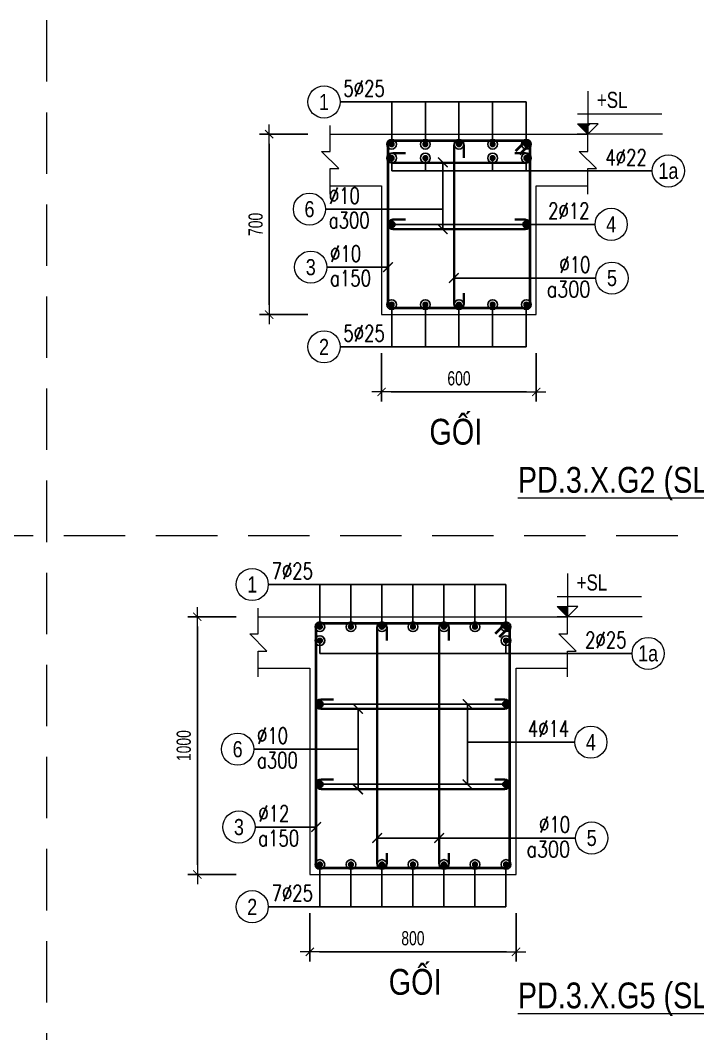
# Model space of a CAD drawing. Header units: millimetres. Extents: x 0 to 264070, y -218202 to 27271.
# Drawn here: x 230136 to 232764, y -191080 to -187149 of the extents above; entities that cross this region are included whole.
import ezdxf
from ezdxf.enums import TextEntityAlignment as Align

# ---------------------------------------------------------------- set-up
doc = ezdxf.new("R2010")
doc.units = ezdxf.units.MM
doc.header["$PDMODE"] = 3
doc.linetypes.add('HIDDEN2', pattern=[4.762499999999999, 3.175, -1.5875])
doc.layers.get('0').update_dxf_attribs({"lineweight": 20})
doc.layers.get('Defpoints').update_dxf_attribs({"color": 151, "lineweight": 9})
for name, color, linetype, lineweight in [('NDC_S_ANNO', 7, 'Continuous', 20), ('NDC_S_CONTINUOUS', 3, 'Continuous', 20), ('NDC_S_DIM', 1, 'Continuous', 15), ('NDC_S_HIDDEN', 8, 'HIDDEN2', 13), ('NDC_S_REBAR', 4, 'Continuous', 35), ('NDC_S_STIRRUP', 4, 'Continuous', 40), ('NDC_S_TEXT SYMBOL', 7, 'Continuous', 20), ('NDC_S_THIN LINE', 8, 'Continuous', 9), ('NDC_S_VN TEXT', 7, 'Continuous', 20)]:
    doc.layers.add(name, color=color, linetype=linetype, lineweight=lineweight)
doc.styles.add('ARIAL', font='arial.ttf', dxfattribs={"width": 0.8})
doc.styles.add('NDC_ANNO', font='', dxfattribs={"width": 0.8})
doc.styles.add('NDC_DIM', font='', dxfattribs={"width": 0.75})
doc.styles.add('NDC_EN TXT', font='romans.shx', dxfattribs={"width": 0.8})
doc.styles.get('NDC_ANNO').set_extended_font_data('Dotum')
doc.styles.get('NDC_DIM').set_extended_font_data('Dotum')
doc.dimstyles.new('NDC_dim_25', dxfattribs={"dimscale": 25, "dimtxt": 2.2, "dimasz": 1.5, "dimexe": 1.5, "dimexo": 2.5, "dimgap": 1, "dimtad": 1, "dimdec": 0, "dimzin": 0, "dimdsep": 46, "dimtxsty": 'NDC_DIM', "dimblk": 'DIMMARK', "dimcen": 0.09, "dimdle": 1.2, "dimclrd": 1, "dimclre": 1, "dimclrt": 3, "dimadec": 0, "dimazin": 0, "dimtfac": 1, "dimtdec": 0, "dimtix": 1, "dimtofl": 0, "dimtmove": 0, "dimatfit": 3, "dimfxl": 6, "dimfxlon": 1, "dimtolj": 1, "dimtzin": 0, "dimarcsym": 0})

# ---------------------------------------------------------------- blocks, each defined once
blk = doc.blocks.new('DIMMARK')
at = {"layer": 'NDC_S_DIM', "color": 1}
blk.add_line((-1.5, 0), (1, 0), dxfattribs=at)
at = {"layer": 'NDC_S_DIM', "color": 2, "const_width": 0.1}
blk.add_lwpolyline([(-0.4242640687119285, -0.4242640687119285), (0.4242640687119285, 0.4242640687119285)], dxfattribs=at)
blk = doc.blocks.new('kata_block_THEP')
at = {"layer": 'NDC_S_REBAR', "color": 0}
for p, q in [((-0.5, 0), (0.5, 0)), ((-0.3535533905960619, 0.353553390592424), (0.3535533905960619, -0.353553390592424)), ((0.3535533905960619, 0.353553390592424), (-0.3535533905960619, -0.353553390592424)), ((0, 0.5), (0, -0.5))]:
    blk.add_line(p, q, dxfattribs=at)
at = {"layer": 'NDC_S_REBAR', "color": 0, "const_width": 0.08333333333333334}
blk.add_lwpolyline([(-0.5, -1.818989403545856e-12, 1), (0.5000000000145519, -1.818989403545856e-12, 1), (-0.5, -1.818989403545856e-12, 1)], format="xyb", dxfattribs=at)
blk = doc.blocks.new('kata_block_TD')
at = {"color": 6, "linetype": 'ByBlock', "lineweight": -2, "style": 'ARIAL', "width": 0.8}
blk.add_attdef('SECTDET2', text='', height=5, dxfattribs=at).set_placement((0, 7.970649532882817), align=Align.CENTER)
at = {"color": 0, "linetype": 'ByBlock', "lineweight": -2, "style": 'ARIAL', "width": 0.8}
blk.add_attdef('SECTDET1', text='', height=5, dxfattribs=at).set_placement((0, 1.470649532882817), align=Align.CENTER)
at = {"color": 3, "lineweight": 25, "style": 'ARIAL', "width": 0.8}
blk.add_attdef('SSCALE', text='', height=2.5, dxfattribs=at).set_placement((0, -3.998868953555331), align=Align.CENTER)
blk = doc.blocks.new('kata_block_CT')
at = {"layer": 'NDC_S_ANNO'}
blk.add_hatch(color=3, dxfattribs=at).paths.add_polyline_path([(0, 1.596954857557648), (-1.612010908633238, 1.596954857557648), (0, 0)])
at = {"layer": 'NDC_S_ANNO', "ltscale": 50}
h = blk.add_hatch(dxfattribs=at)
h.set_pattern_fill('ANSI31', color=256, scale=1.406250541793835, style=0)
h.set_pattern_definition([(45.00000000000001, (0, 5.456968210637569e-12), (-3.157122508925224, 3.157122508925225), [])])
h.paths.add_polyline_path([(0, 1.596954857557648), (0, 0), (1.612010908924276, 1.596954857557648)])
for p, q in [((-1.592704896858777, 3.140833880479477), (11.46947077315417, 3.140833880479477)), ((11.56125648126181, 5.456968210637569e-12), (-1.63869572513795, 5.456968210637569e-12))]:
    blk.add_line(p, q, dxfattribs=at)
for points in [[(0, 6.69495074864426), (0, 0)], [(0, 0), (-1.612010908924276, 1.596954857557648), (0, 1.596954857557648)], [(0, 0), (1.612010908924276, 1.596954857557648), (0, 1.596954857557648)]]:
    blk.add_lwpolyline(points, dxfattribs=at)
at = {"layer": 'NDC_S_ANNO', "color": 8, "ltscale": 50}
blk.add_lwpolyline([(0, 0), (-1.612010908633238, 1.596954857557648), (0, 1.596954857557648)], dxfattribs=at)
at = {"layer": 'NDC_S_TEXT SYMBOL', "color": 3, "style": 'NDC_ANNO', "width": 0.8}
blk.add_attdef('CT', (1.409564409346785, 4.068271311703938), '', height=2.5, dxfattribs=at)
blk = doc.blocks.new('*D579')
at = {"layer": 'Defpoints', "color": 0, "transparency": 16777216}
for p in [(231537.9293393183, -188290.9016911174), (232137.9293393183, -188290.9016911174), (232137.9293393183, -188590.9016911174)]:
    blk.add_point(p, dxfattribs=at)
at = {"layer": 'NDC_S_DIM', "color": 1, "lineweight": -2, "transparency": 16777216}
for p, q in [((231537.9293393183, -188440.9016911174), (231537.9293393183, -188628.4016911174)), ((232137.9293393183, -188440.9016911174), (232137.9293393183, -188628.4016911174)), ((231575.4293393183, -188590.9016911174), (232100.4293393183, -188590.9016911174))]:
    blk.add_line(p, q, dxfattribs=at)
at = {"layer": 'NDC_S_DIM', "color": 1, "lineweight": -2, "transparency": 16777216, "xscale": 37.5, "yscale": 37.5, "zscale": 37.5, "rotation": 180}
blk.add_blockref('DIMMARK', (231537.9293393183, -188590.9016911174), dxfattribs=at)
at = {"layer": 'NDC_S_DIM', "color": 1, "lineweight": -2, "transparency": 16777216, "xscale": 37.5, "yscale": 37.5, "zscale": 37.5}
blk.add_blockref('DIMMARK', (232137.9293393183, -188590.9016911174), dxfattribs=at)
at = {"layer": 'NDC_S_DIM', "color": 3, "transparency": 16777216, "insert": (231837.9293393183, -188538.4016911174), "char_height": 55.00000000000001, "attachment_point": 5, "style": 'NDC_DIM'}
blk.add_mtext('\\A1;600', dxfattribs=at)
blk = doc.blocks.new('*D580')
at = {"layer": 'Defpoints', "color": 0, "transparency": 16777216}
for p in [(231607.6024638626, -187590.9016911174), (231101.6024638626, -188290.9016911174), (231607.6024638626, -188290.9016911174)]:
    blk.add_point(p, dxfattribs=at)
at = {"layer": 'NDC_S_DIM', "color": 1, "lineweight": -2, "transparency": 16777216}
for p, q in [((231251.6024638626, -187590.9016911174), (231064.1024638626, -187590.9016911174)), ((231101.6024638626, -187628.4016911174), (231101.6024638626, -188253.4016911174)), ((231251.6024638626, -188290.9016911174), (231064.1024638626, -188290.9016911174))]:
    blk.add_line(p, q, dxfattribs=at)
at = {"layer": 'NDC_S_DIM', "color": 1, "lineweight": -2, "transparency": 16777216, "xscale": 37.5, "yscale": 37.5, "zscale": 37.5}
for p, rotation in [((231101.6024638626, -187590.9016911174), 90), ((231101.6024638626, -188290.9016911174), 270)]:
    blk.add_blockref('DIMMARK', p, dxfattribs=dict(at, rotation=rotation))
at = {"layer": 'NDC_S_DIM', "color": 3, "transparency": 16777216, "insert": (231049.1024638627, -187940.9016911174), "char_height": 55.00000000000001, "attachment_point": 5, "rotation": 90, "style": 'NDC_DIM'}
blk.add_mtext('\\A1;700', dxfattribs=at)
blk = doc.blocks.new('*U240')
blk.add_circle((-2.5, 0), 2.5)
at = {"layer": 'NDC_S_VN TEXT', "color": 3, "style": 'NDC_EN TXT', "width": 0.75}
blk.add_attdef('DK1', (0.5, 0.8455043070534884), '', height=2.5, dxfattribs=at)
at = {"layer": 'NDC_S_VN TEXT', "color": 7, "style": 'ARIAL', "width": 0.8}
blk.add_attdef('SH2', text='', height=2.5, dxfattribs=at).set_placement((-2.5, 0), align=Align.MIDDLE)
blk = doc.blocks.new('*U241')
blk.add_circle((-2.5, 0), 2.5)
at = {"layer": 'NDC_S_VN TEXT', "color": 3, "style": 'NDC_EN TXT', "width": 0.75}
for tag, p in [('DK1', (0.5, 0.8455043070534884)), ('KC1', (0.5, -2.972544307831413))]:
    blk.add_attdef(tag, p, '', height=2.5, dxfattribs=at)
at = {"layer": 'NDC_S_VN TEXT', "color": 7, "style": 'ARIAL', "width": 0.8}
blk.add_attdef('SH2', text='', height=2.5, dxfattribs=at).set_placement((-2.5, 0), align=Align.MIDDLE)
blk = doc.blocks.new('*U239')
blk.add_circle((2.5, 0), 2.5)
at = {"layer": 'NDC_S_VN TEXT', "color": 3, "style": 'NDC_EN TXT', "width": 0.75}
blk.add_attdef('DK2', text='', height=2.5, dxfattribs=at).set_placement((-0.85, 0.8455043070534884), align=Align.RIGHT)
at = {"layer": 'NDC_S_VN TEXT', "color": 7, "style": 'ARIAL', "width": 0.8}
blk.add_attdef('SH3', text='', height=2.5, dxfattribs=at).set_placement((2.5, 0), align=Align.MIDDLE)
blk = doc.blocks.new('*U321')
blk.add_circle((2.5, 0), 2.5)
at = {"layer": 'NDC_S_VN TEXT', "color": 3, "style": 'NDC_EN TXT'}
for tag, width, p in [('DK2', 0.75, (-0.85, 0.8455043070534884)), ('KC2', 0.8, (-0.85, -2.972544307831413))]:
    blk.add_attdef(tag, text='', height=2.5, dxfattribs=dict(at, width=width)).set_placement(p, align=Align.RIGHT)
at = {"layer": 'NDC_S_VN TEXT', "color": 7, "style": 'ARIAL', "width": 0.8}
blk.add_attdef('SH3', text='', height=2.5, dxfattribs=at).set_placement((2.5, 0), align=Align.MIDDLE)
blk = doc.blocks.new('*D758')
at = {"layer": 'Defpoints', "color": 0, "transparency": 16777216}
for p in [(231259.2340286625, -190462.8896766209), (232059.2340286625, -190462.8896766209), (232059.2340286625, -190762.8896766209)]:
    blk.add_point(p, dxfattribs=at)
at = {"layer": 'NDC_S_DIM', "color": 1, "lineweight": -2, "transparency": 16777216}
for p, q in [((231259.2340286625, -190612.8896766209), (231259.2340286625, -190800.3896766209)), ((232059.2340286625, -190612.8896766209), (232059.2340286625, -190800.3896766209)), ((231296.7340286625, -190762.8896766209), (232021.7340286625, -190762.8896766209))]:
    blk.add_line(p, q, dxfattribs=at)
at = {"layer": 'NDC_S_DIM', "color": 1, "lineweight": -2, "transparency": 16777216, "xscale": 37.5, "yscale": 37.5, "zscale": 37.5, "rotation": 180}
blk.add_blockref('DIMMARK', (231259.2340286625, -190762.8896766209), dxfattribs=at)
at = {"layer": 'NDC_S_DIM', "color": 1, "lineweight": -2, "transparency": 16777216, "xscale": 37.5, "yscale": 37.5, "zscale": 37.5}
blk.add_blockref('DIMMARK', (232059.2340286625, -190762.8896766209), dxfattribs=at)
at = {"layer": 'NDC_S_DIM', "color": 3, "transparency": 16777216, "insert": (231659.2340286625, -190710.3896766209), "char_height": 55.00000000000001, "attachment_point": 5, "style": 'NDC_DIM'}
blk.add_mtext('\\A1;800', dxfattribs=at)
blk = doc.blocks.new('*D759')
at = {"layer": 'Defpoints', "color": 0, "transparency": 16777216}
for p in [(231328.9071532068, -189462.8896766209), (230822.9071532069, -190462.8896766209), (231328.9071532068, -190462.8896766209)]:
    blk.add_point(p, dxfattribs=at)
at = {"layer": 'NDC_S_DIM', "color": 1, "lineweight": -2, "transparency": 16777216}
for p, q in [((230972.9071532069, -189462.8896766209), (230785.4071532069, -189462.8896766209)), ((230822.9071532069, -189500.3896766209), (230822.9071532069, -190425.3896766209)), ((230972.9071532069, -190462.8896766209), (230785.4071532069, -190462.8896766209))]:
    blk.add_line(p, q, dxfattribs=at)
at = {"layer": 'NDC_S_DIM', "color": 1, "lineweight": -2, "transparency": 16777216, "xscale": 37.5, "yscale": 37.5, "zscale": 37.5}
for p, rotation in [((230822.9071532069, -189462.8896766209), 90), ((230822.9071532069, -190462.8896766209), 270)]:
    blk.add_blockref('DIMMARK', p, dxfattribs=dict(at, rotation=rotation))
at = {"layer": 'NDC_S_DIM', "color": 3, "transparency": 16777216, "insert": (230770.4071532069, -189962.8896766208), "char_height": 55.00000000000001, "attachment_point": 5, "rotation": 90, "style": 'NDC_DIM'}
blk.add_mtext('\\A1;1000', dxfattribs=at)

msp = doc.modelspace()

# ---------------------------------------------------------------- linework, layer by layer
at = {"layer": 'NDC_S_CONTINUOUS'}
for points in [[(231337.9293393183, -187590.9016911174), (231537.9293393183, -187590.9016911174), (231537.9293393183, -187590.9016911174), (232137.9293393183, -187590.9016911174), (232137.9293393183, -187590.9016911174), (232337.9293393183, -187590.9016911174)], [(231337.9293393183, -187790.9016911174), (231537.9293393183, -187790.9016911174), (231537.9293393183, -188290.9016911174), (232137.9293393183, -188290.9016911174), (232137.9293393183, -187790.9016911174), (232337.9293393183, -187790.9016911174)], [(231059.2340286626, -189462.8896766209), (231259.2340286625, -189462.8896766209), (231259.2340286625, -189462.8896766209), (232059.2340286625, -189462.8896766209), (232059.2340286625, -189462.8896766209), (232259.2340286625, -189462.8896766209)], [(231059.2340286626, -189662.8896766209), (231259.2340286625, -189662.8896766209), (231259.2340286625, -190462.8896766209), (232059.2340286625, -190462.8896766209), (232059.2340286625, -189662.8896766209), (232259.2340286625, -189662.8896766209)]]:
    msp.add_lwpolyline(points, dxfattribs=at)
at = {"layer": 'NDC_S_DIM'}
for centre in [(231576.9293393183, -187683.4016911174), (231707.4293393183, -187683.4016911174), (231968.4293393183, -187683.4016911174), (232098.9293393183, -187683.4016911174), (231298.2340286625, -189555.3896766209), (232020.2340286625, -189555.3896766209)]:
    msp.add_circle(centre, 18.82654195789014, dxfattribs=at)
at = {"layer": 'NDC_S_HIDDEN', "ltscale": 75}
for p, q in [((230237.4073617181, -187149.0592886469), (230237.4073617181, -199149.0592886331)), ((243044.9620485608, -189149.0592886446), (225114.385486981, -189149.0592886446))]:
    msp.add_line(p, q, dxfattribs=at)
at = {"layer": 'NDC_S_REBAR'}
for points in [[(231856.2993814124, -187683.2463810507), (231856.2993814124, -187634.3332112409, 0.9999999999999999), (231819.4353814124, -187634.3332112409), (231819.4353814124, -188247.4696911174, 0.9999999999999999), (231856.2993814124, -188247.4696911174), (231856.2993814124, -188208.2128001085, -0.414213562)], [(231630.2745091282, -187664.9696911174), (231581.3613393183, -187664.9696911174, 0.9999999999999999), (231581.3613393183, -187701.8336911175), (232094.4973393183, -187701.8336911175, 0.9999999999999999), (232094.4973393183, -187664.9696911174), (232055.2404483095, -187664.9696911174, -0.414213562)], [(231630.2745091282, -187922.4696911174), (231581.3613393183, -187922.4696911174, 0.9999999999999999), (231581.3613393183, -187959.3336911175), (232094.4973393183, -187959.3336911175, 0.9999999999999999), (232094.4973393183, -187922.4696911174), (232055.2404483095, -187922.4696911174, -0.414213562)], [(231557.4656988599, -189555.2343665542), (231557.4656988599, -189506.3211967443, 0.9999999999999999), (231520.6016988598, -189506.3211967443), (231520.6016988598, -190419.4576766208, 0.9999999999999999), (231557.4656988599, -190419.4576766208), (231557.4656988599, -190380.200785612, -0.414213562)], [(231798.2761956263, -189555.2343665542), (231798.2761956263, -189506.3211967443, 0.9999999999999999), (231761.4121956262, -189506.3211967443), (231761.4121956262, -190419.4576766208, 0.9999999999999999), (231798.2761956263, -190419.4576766208), (231798.2761956263, -190380.200785612, -0.414213562)], [(231351.5791984724, -189783.4576766209), (231302.6660286626, -189783.4576766209, 0.9999999999999999), (231302.6660286626, -189820.3216766209), (232015.8020286625, -189820.3216766209, 0.9999999999999999), (232015.8020286625, -189783.4576766209), (231976.5451376537, -189783.4576766209, -0.414213562)], [(231351.5791984724, -190094.4576766209), (231302.6660286626, -190094.4576766209, 0.9999999999999999), (231302.6660286626, -190131.3216766209), (232015.8020286625, -190131.3216766209, 0.9999999999999999), (232015.8020286625, -190094.4576766209), (231976.5451376537, -190094.4576766209, -0.414213562)]]:
    msp.add_lwpolyline(points, format="xyb", dxfattribs=at)
at = {"layer": 'NDC_S_STIRRUP'}
for points in [[(232058.9293393183, -187655.9016911174), (232098.9293393183, -187615.9016911174, -0.414213562), (232112.9293393183, -187629.9016911174), (232112.9293393183, -188251.9016911174, -0.414213562), (232098.9293393183, -188265.9016911174), (231576.9293393183, -188265.9016911174, -0.414213562), (231562.9293393183, -188251.9016911174), (231562.9293393183, -187629.9016911174, -0.414213562), (231576.9293393183, -187615.9016911174), (232098.9293393183, -187615.9016911174, -0.414213562), (232112.9293393183, -187629.9016911174), (232072.9293393183, -187669.9016911174)], [(231980.2340286625, -189527.8896766209), (232020.2340286625, -189487.8896766209, -0.414213562), (232034.2340286625, -189501.8896766209), (232034.2340286625, -190423.8896766209, -0.414213562), (232020.2340286625, -190437.8896766209), (231298.2340286625, -190437.8896766209, -0.414213562), (231284.2340286625, -190423.8896766209), (231284.2340286625, -189501.8896766209, -0.414213562), (231298.2340286625, -189487.8896766209), (232020.2340286625, -189487.8896766209, -0.414213562), (232034.2340286625, -189501.8896766209), (231994.2340286625, -189541.8896766209)]]:
    msp.add_lwpolyline(points, format="xyb", dxfattribs=at)
at = {"layer": 'NDC_S_THIN LINE'}
for points in [[(231337.9293393183, -187824.2350244508), (231337.9293393183, -187724.2350244508), (231371.2626726516, -187724.2350244508), (231304.596005985, -187657.5683577841), (231337.9293393183, -187657.5683577841), (231337.9293393183, -187557.5683577841)], [(232337.9293393183, -187824.2350244508), (232337.9293393183, -187724.2350244508), (232371.2626726516, -187724.2350244508), (232304.596005985, -187657.5683577841), (232337.9293393183, -187657.5683577841), (232337.9293393183, -187557.5683577841)], [(231059.2340286626, -189696.2230099542), (231059.2340286626, -189596.2230099542), (231092.5673619959, -189596.2230099542), (231025.9006953292, -189529.5563432875), (231059.2340286626, -189529.5563432875), (231059.2340286626, -189429.5563432875)], [(232259.2340286625, -189696.2230099542), (232259.2340286625, -189596.2230099542), (232292.5673619959, -189596.2230099542), (232225.9006953293, -189529.5563432875), (232259.2340286626, -189529.5563432875), (232259.2340286626, -189429.5563432875)]]:
    msp.add_lwpolyline(points, dxfattribs=at)

# ---------------------------------------------------------------- block references
at = {"layer": 'NDC_S_REBAR', "color": 3, "xscale": 22, "yscale": 22, "zscale": 22}
for p in [(231576.9293393183, -187629.9016911174), (231576.9293393183, -187683.4016911174), (231576.9293393183, -187940.9016911174), (231576.9293393183, -188251.9016911174)]:
    msp.add_blockref('kata_block_THEP', p, dxfattribs=at)
at = {"layer": 'NDC_S_REBAR', "xscale": 22, "yscale": 22, "zscale": 22}
for p in [(231707.4293393183, -187629.9016911174), (231837.9293393183, -187629.9016911174), (231968.4293393183, -187629.9016911174), (232098.9293393183, -187629.9016911174), (231707.4293393183, -187683.4016911174), (231968.4293393183, -187683.4016911174), (232098.9293393183, -187683.4016911174), (232098.9293393183, -187940.9016911174), (231707.4293393183, -188251.9016911174), (231837.9293393183, -188251.9016911174), (231968.4293393183, -188251.9016911174), (232098.9293393183, -188251.9016911174), (231298.2340286625, -189501.8896766209), (231418.5673619959, -189501.8896766209), (231538.9006953292, -189501.8896766209), (231659.2340286625, -189501.8896766209), (231779.5673619959, -189501.8896766209), (231899.9006953292, -189501.8896766209), (232020.2340286625, -189501.8896766209), (231298.2340286625, -189555.3896766209), (232020.2340286625, -189555.3896766209), (231298.2340286625, -189801.8896766209), (232020.2340286625, -189801.8896766209), (231298.2340286625, -190112.8896766209), (232020.2340286625, -190112.8896766209), (231298.2340286625, -190423.8896766209), (231418.5673619959, -190423.8896766209), (231538.9006953292, -190423.8896766209), (231659.2340286625, -190423.8896766209), (231779.5673619959, -190423.8896766209), (231899.9006953292, -190423.8896766209), (232020.2340286625, -190423.8896766209)]:
    msp.add_blockref('kata_block_THEP', p, dxfattribs=at)
at = {"layer": 'NDC_S_THIN LINE', "xscale": 25, "yscale": 25, "zscale": 25}
for name, p, values in [('*U240', (231376.9293393183, -187465.9016911174), {'SH2': '1', 'DK1': '5%%c25'}), ('*U239', (232587.9293393183, -187733.4016911174), {'SH3': '1a', 'DK2': '4%%c22'}), ('*U241', (231320.4293393183, -187881.7786144141), {'SH2': '6', 'DK1': '%%c10', 'KC1': 'a300'}), ('*U239', (232365.8195831159, -187940.9016911174), {'SH3': '4', 'DK2': '2%%c12'}), ('*U241', (231325.4293393183, -188106.722361727), {'SH2': '3', 'DK1': '%%c10', 'KC1': 'a150'}), ('*U321', (232368.9855381825, -188149.3688192967), {'SH3': '5', 'DK2': '%%c10', 'KC2': 'a300'}), ('*U240', (231376.9293393183, -188415.9016911174), {'SH2': '2', 'DK1': '5%%c25'}), ('*U240', (231098.2340286625, -189337.8896766209), {'SH2': '1', 'DK1': '7%%c25'}), ('*U239', (232509.2340286625, -189605.3896766209), {'SH3': '1a', 'DK2': '2%%c25'}), ('*U239', (232287.1242724601, -189949.488195111), {'SH3': '4', 'DK2': '4%%c14'}), ('*U241', (231041.7340286624, -189976.6056766209), {'SH2': '6', 'DK1': '%%c10', 'KC1': 'a300'}), ('*U241', (231046.7340286626, -190278.7103472304), {'SH2': '3', 'DK1': '%%c12', 'KC1': 'a150'}), ('*U321', (232290.2902275268, -190321.3568048002), {'SH3': '5', 'DK2': '%%c10', 'KC2': 'a300'}), ('*U240', (231098.2340286625, -190587.8896766209), {'SH2': '2', 'DK1': '7%%c25'})]:
    msp.add_blockref(name, p, dxfattribs=at).add_auto_attribs(values)
at = {"layer": 'NDC_S_VN TEXT', "xscale": 25, "yscale": 25, "zscale": 25}
for p in [(232337.9293393183, -187590.9016911174), (232259.2340286625, -189462.8896766209)]:
    msp.add_blockref('kata_block_CT', p, dxfattribs=at).add_auto_attribs({'CT': '+SL'})
at = {"layer": 'NDC_S_VN TEXT'}
ref = msp.add_blockref('kata_block_TD', (231825.6645261513, -188824.5393466092), dxfattribs=dict(at, xscale=20, yscale=20, zscale=20))
ref.add_attrib('SECTDET1', 'GỐI', dxfattribs={"layer": '0', "color": 0, "linetype": 'ByBlock', "lineweight": -2, "height": 100, "style": 'ARIAL', "width": 0.8}).set_placement((231825.6645261513, -188795.1263559515), align=Align.CENTER)
ref = msp.add_blockref('kata_block_TD', (232768.2449502305, -189011.2388632002), dxfattribs=dict(at, xscale=20, yscale=20, zscale=20))
ref.add_attrib('SECTDET1', '%%uPD.3.X.G2 (SL=1; L=33750)', dxfattribs={"layer": '0', "color": 0, "linetype": 'ByBlock', "lineweight": -2, "height": 100, "style": 'ARIAL', "width": 0.8}).set_placement((232768.2449502305, -188981.8258725425), align=Align.CENTER)
ref = msp.add_blockref('kata_block_TD', (231667.7288030522, -190958.7229881389), dxfattribs=dict(at, xscale=20, yscale=20, zscale=20))
ref.add_attrib('SECTDET1', 'GỐI', dxfattribs={"layer": '0', "color": 0, "linetype": 'ByBlock', "lineweight": -2, "height": 100, "style": 'ARIAL', "width": 0.8}).set_placement((231667.7288030522, -190929.3099974813), align=Align.CENTER)
ref = msp.add_blockref('kata_block_TD', (232768.2449502304, -191011.2388631979), dxfattribs=dict(at, xscale=20, yscale=20, zscale=20))
ref.add_attrib('SECTDET1', '%%uPD.3.X.G5 (SL=1; L=22070)', dxfattribs={"layer": '0', "color": 0, "linetype": 'ByBlock', "lineweight": -2, "height": 100, "style": 'ARIAL', "width": 0.8}).set_placement((232768.2449502304, -190981.8258725402), align=Align.CENTER)

# ---------------------------------------------------------------- dimensions: what is measured, and where the dimension line sits
at = {"layer": 'NDC_S_DIM'}
for base, p1, p2, picture, middle in [((231101.6024638626, -188290.9016911174), (231607.6024638626, -187590.9016911174), (231607.6024638626, -188290.9016911174), '*D580', (231049.1024638627, -187940.9016911174)), ((230822.9071532069, -190462.8896766209), (231328.9071532068, -189462.8896766209), (231328.9071532068, -190462.8896766209), '*D759', (230770.4071532069, -189962.8896766208))]:
    dim = msp.add_linear_dim(base=base, p1=p1, p2=p2, angle=270, dimstyle='NDC_dim_25', dxfattribs=at)
    dim.commit()
    dim.dimension.update_dxf_attribs({"geometry": picture, "text_midpoint": middle})
for base, p1, p2, picture, middle in [((232137.9293393183, -188590.9016911174), (231537.9293393183, -188290.9016911174), (232137.9293393183, -188290.9016911174), '*D579', (231837.9293393183, -188538.4016911174)), ((232059.2340286625, -190762.8896766209), (231259.2340286625, -190462.8896766209), (232059.2340286625, -190462.8896766209), '*D758', (231659.2340286625, -190710.3896766209))]:
    dim = msp.add_linear_dim(base=base, p1=p1, p2=p2, dimstyle='NDC_dim_25', dxfattribs=at)
    dim.commit()
    dim.dimension.update_dxf_attribs({"geometry": picture, "text_midpoint": middle})

# ---------------------------------------------------------------- leaders
at = {"layer": 'NDC_S_THIN LINE'}
for points, override in [([(231576.9293393183, -187629.9016911174), (231576.9293393183, -187465.9016911174), (231376.9293393183, -187465.9016911174)], {"dimldrblk": 'DotBlank'}), ([(231707.4293393183, -187629.9016911174), (231707.4293393183, -187465.9016911174), (231376.9293393183, -187465.9016911174)], {"dimldrblk": 'DotBlank'}), ([(231837.9293393183, -187629.9016911174), (231837.9293393183, -187465.9016911174), (231376.9293393183, -187465.9016911174)], {"dimldrblk": 'DotBlank'}), ([(231968.4293393183, -187629.9016911174), (231968.4293393183, -187465.9016911174), (231376.9293393183, -187465.9016911174)], {"dimldrblk": 'DotBlank'}), ([(232098.9293393183, -187629.9016911174), (232098.9293393183, -187465.9016911174), (231376.9293393183, -187465.9016911174)], {"dimldrblk": 'DotBlank'}), ([(231774.9976257861, -187700.2656911175), (231774.9976257861, -187881.7786144141), (231320.4293393183, -187881.7786144141)], {"dimldrblk": 'ArchTick'}), ([(231576.9293393183, -187683.4016911174), (231576.9293393183, -187733.4016911174), (232587.9293393183, -187733.4016911174)], {"dimldrblk": 'DotBlank'}), ([(231707.4293393183, -187683.4016911174), (231707.4293393183, -187733.4016911174), (232196.4293393183, -187733.4016911174)], {"dimldrblk": 'DotBlank'}), ([(231968.4293393183, -187683.4016911174), (231968.4293393183, -187733.4016911174), (232457.4293393183, -187733.4016911174)], {"dimldrblk": 'DotBlank'}), ([(232098.9293393183, -187683.4016911174), (232098.9293393183, -187733.4016911174), (232587.9293393183, -187733.4016911174)], {"dimldrblk": 'DotBlank'}), ([(231774.9976257861, -187959.3336911175), (231774.9976257861, -187881.7786144141), (231320.4293393183, -187881.7786144141)], {"dimldrblk": 'ArchTick'}), ([(231576.9293393183, -187940.9016911174), (232104.9293393183, -187940.9016911174)], {"dimasz": 1, "dimldrblk": 'DotBlank'}), ([(232098.9293393183, -187940.9016911174), (231576.9293393183, -187940.9016911174)], {"dimasz": 1, "dimldrblk": 'DotBlank'}), ([(232098.9293393183, -187940.9016911174), (232365.8195831159, -187940.9016911174)], {"dimldrblk": 'DotSmall'}), ([(231562.9293393183, -188106.722361727), (231325.4293393183, -188106.722361727)], {"dimldrblk": 'ArchTick'}), ([(231817.9293393184, -188149.3688192967), (232368.9855381825, -188149.3688192967)], {"dimldrblk": 'ArchTick'}), ([(231576.9293393183, -188251.9016911174), (231576.9293393183, -188415.9016911174), (231376.9293393183, -188415.9016911174)], {"dimldrblk": 'DotBlank'}), ([(231707.4293393183, -188251.9016911174), (231707.4293393183, -188415.9016911174), (231376.9293393183, -188415.9016911174)], {"dimldrblk": 'DotBlank'}), ([(231837.9293393183, -188251.9016911174), (231837.9293393183, -188415.9016911174), (231376.9293393183, -188415.9016911174)], {"dimldrblk": 'DotBlank'}), ([(231968.4293393183, -188251.9016911174), (231968.4293393183, -188415.9016911174), (231376.9293393183, -188415.9016911174)], {"dimldrblk": 'DotBlank'}), ([(232098.9293393183, -188251.9016911174), (232098.9293393183, -188415.9016911174), (231376.9293393183, -188415.9016911174)], {"dimldrblk": 'DotBlank'}), ([(231298.2340286625, -189501.8896766209), (231298.2340286625, -189337.8896766209), (231098.2340286625, -189337.8896766209)], {"dimldrblk": 'DotBlank'}), ([(232020.2340286625, -189501.8896766209), (232020.2340286625, -189337.8896766209), (231098.2340286625, -189337.8896766209)], {"dimldrblk": 'DotBlank'}), ([(231418.5673619959, -189501.8896766209), (231418.5673619959, -189337.8896766209), (231218.5673619959, -189337.8896766209)], {"dimldrblk": 'DotBlank'}), ([(231538.9006953292, -189501.8896766209), (231538.9006953292, -189337.8896766209), (231338.9006953292, -189337.8896766209)], {"dimldrblk": 'DotBlank'}), ([(231659.2340286625, -189501.8896766209), (231659.2340286625, -189337.8896766209), (231459.2340286625, -189337.8896766209)], {"dimldrblk": 'DotBlank'}), ([(231779.5673619959, -189501.8896766209), (231779.5673619959, -189337.8896766209), (231579.5673619959, -189337.8896766209)], {"dimldrblk": 'DotBlank'}), ([(231899.9006953292, -189501.8896766209), (231899.9006953292, -189337.8896766209), (231699.9006953292, -189337.8896766209)], {"dimldrblk": 'DotBlank'}), ([(231298.2340286625, -189555.3896766209), (231298.2340286625, -189605.3896766209), (232509.2340286625, -189605.3896766209)], {"dimldrblk": 'DotBlank'}), ([(232020.2340286625, -189555.3896766209), (232020.2340286625, -189605.3896766209), (232509.2340286625, -189605.3896766209)], {"dimldrblk": 'DotBlank'}), ([(231446.5673619957, -189820.3216766209), (231446.5673619958, -189976.6056766209), (231041.7340286624, -189976.6056766209)], {"dimldrblk": 'ArchTick'}), ([(231298.2340286625, -189801.8896766209), (232026.2340286625, -189801.8896766209)], {"dimasz": 1, "dimldrblk": 'DotBlank'}), ([(232020.2340286625, -189801.8896766209), (231298.2340286625, -189801.8896766209)], {"dimasz": 1, "dimldrblk": 'DotBlank'}), ([(231871.2829762484, -189801.8896766209), (231871.2829762484, -189949.488195111), (232287.1242724601, -189949.488195111)], {"dimldrblk": 'ArchTick'}), ([(231871.2829762484, -190112.8896766209), (231871.2829762484, -189949.488195111), (232287.1242724601, -189949.488195111)], {"dimldrblk": 'ArchTick'}), ([(231446.5673619959, -190132.8896766209), (231446.5673619958, -189976.6056766209), (231041.7340286624, -189976.6056766209)], {"dimldrblk": 'ArchTick'}), ([(231298.2340286625, -190112.8896766209), (232026.2340286625, -190112.8896766209)], {"dimasz": 1, "dimldrblk": 'DotBlank'}), ([(232020.2340286625, -190112.8896766209), (231298.2340286625, -190112.8896766209)], {"dimasz": 1, "dimldrblk": 'DotBlank'}), ([(231284.2340286625, -190278.7103472304), (231046.7340286626, -190278.7103472304)], {"dimldrblk": 'ArchTick'}), ([(231520.6016988598, -190321.3568048002), (232290.2902275268, -190321.3568048002)], {"dimldrblk": 'ArchTick'}), ([(231761.4121956264, -190321.3568048002), (232290.2902275268, -190321.3568048002)], {"dimldrblk": 'ArchTick'}), ([(231298.2340286625, -190423.8896766209), (231298.2340286625, -190587.8896766209), (231098.2340286625, -190587.8896766209)], {"dimldrblk": 'DotBlank'}), ([(232020.2340286625, -190423.8896766209), (232020.2340286625, -190587.8896766209), (231098.2340286625, -190587.8896766209)], {"dimldrblk": 'DotBlank'}), ([(231418.5673619959, -190423.8896766209), (231418.5673619959, -190587.8896766209), (231218.5673619959, -190587.8896766209)], {"dimldrblk": 'DotBlank'}), ([(231538.9006953292, -190423.8896766209), (231538.9006953292, -190587.8896766209), (231338.9006953292, -190587.8896766209)], {"dimldrblk": 'DotBlank'}), ([(231659.2340286625, -190423.8896766209), (231659.2340286625, -190587.8896766209), (231459.2340286625, -190587.8896766209)], {"dimldrblk": 'DotBlank'}), ([(231779.5673619959, -190423.8896766209), (231779.5673619959, -190587.8896766209), (231579.5673619959, -190587.8896766209)], {"dimldrblk": 'DotBlank'}), ([(231899.9006953292, -190423.8896766209), (231899.9006953292, -190587.8896766209), (231699.9006953292, -190587.8896766209)], {"dimldrblk": 'DotBlank'})]:
    msp.add_leader(points, dimstyle='NDC_dim_25', override=override, dxfattribs=at)

doc.saveas('drawing.dxf')
